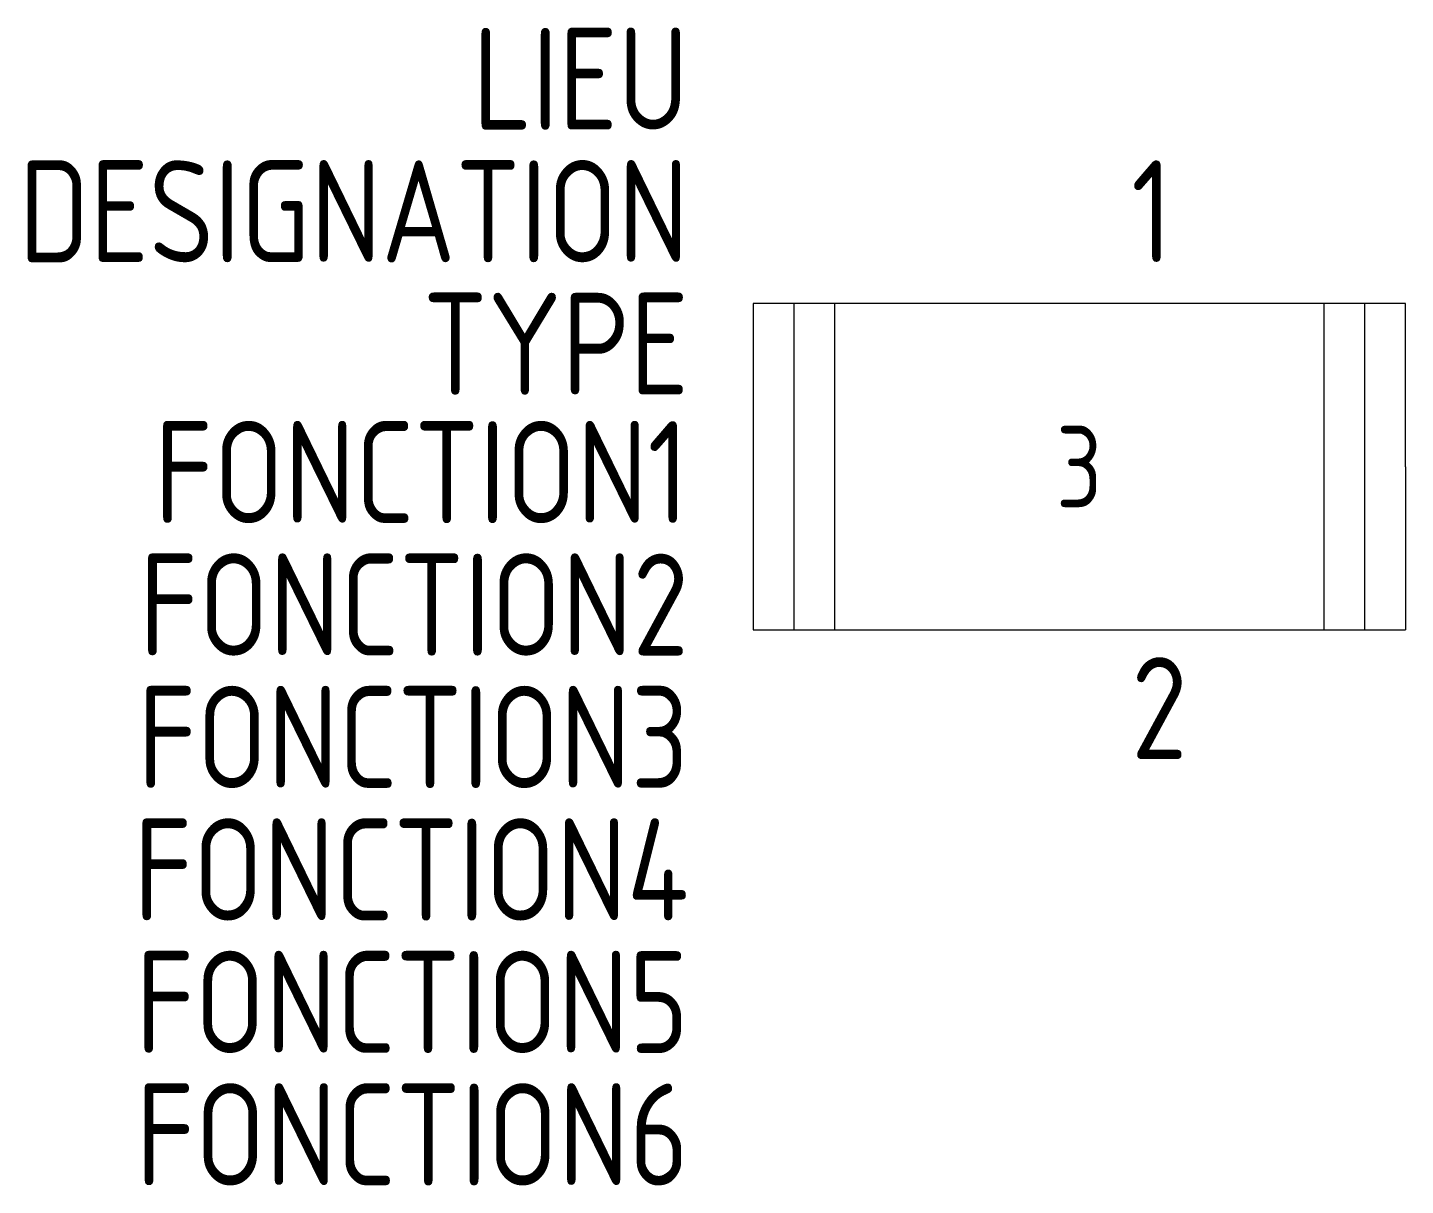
# Model space of a CAD drawing. Extents: x -1610.4 to -1576.6, y -901.2 to -872.8.
import ezdxf
from ezdxf.enums import TextEntityAlignment as Align

# ---------------------------------------------------------------- set-up
doc = ezdxf.new("R2010")
doc.units = 0
doc.header["$LTSCALE"] = 0.3
for name, color, linetype in [('SYMB_FIL', 3, 'CONTINUOUS'), ('SYMB_TXT_CONTACT', 2, 'CONTINUOUS'), ('SYMB_TXT_NOM', 3, 'CONTINUOUS')]:
    doc.layers.add(name, color=color, linetype=linetype)
doc.styles.add('NET2_5', font='isocp.shx', dxfattribs={"width": 0.9, "height": 2.5})
doc.styles.add('NET_2', font='isocp.shx', dxfattribs={"width": 0.9, "height": 2})

msp = doc.modelspace()

# ---------------------------------------------------------------- linework, layer by layer
at = {"layer": 'SYMB_FIL'}
for p, q in [((-1592.634, -879.593), (-1592.634, -883.593)), ((-1576.634, -883.593), (-1576.634, -887.593))]:
    msp.add_line(p, q, dxfattribs=at)
for points in [[(-1584.634, -879.593), (-1592.634, -879.593)], [(-1591.634, -879.593), (-1591.634, -887.593)], [(-1590.634, -879.593), (-1590.634, -887.593)], [(-1576.634, -883.593), (-1576.634, -879.593), (-1584.634, -879.593)], [(-1578.634, -879.593), (-1578.634, -887.593)], [(-1577.634, -879.593), (-1577.634, -887.593)], [(-1592.634, -883.593), (-1592.634, -887.593)], [(-1592.634, -887.593), (-1584.634, -887.593)], [(-1584.634, -887.593), (-1576.634, -887.593)]]:
    msp.add_lwpolyline(points, dxfattribs=at)

# ---------------------------------------------------------------- texts
at = {"layer": 'SYMB_TXT_CONTACT', "style": 'NET2_5', "width": 0.9, "flags": 8}
for tag, p in [('1', (-1583.359, -878.577)), ('2', (-1583.359, -890.767))]:
    msp.add_attdef(tag, p, '', height=2.5, dxfattribs=at)
at = {"layer": 'SYMB_TXT_CONTACT', "style": 'NET_2', "width": 0.9, "flags": 8}
msp.add_attdef('3', text='?', height=2, dxfattribs=at).set_placement((-1584.634, -883.593), align=Align.MIDDLE_CENTER)
at = {"layer": 'SYMB_TXT_NOM', "style": 'NET2_5', "width": 0.9, "flags": 8}
for tag, text, p in [('LIEU', '', (-1594.209, -875.327)), ('DESIGNATION', '?', (-1594.209, -878.577)), ('TYPE', '', (-1594.209, -881.827)), ('FONCTION1', '', (-1594.209, -884.977)), ('FONCTION2', '', (-1594.209, -888.227)), ('FONCTION3', '', (-1594.209, -891.477)), ('FONCTION4', '', (-1594.209, -894.727)), ('FONCTION5', '', (-1594.209, -897.977)), ('FONCTION6', '', (-1594.209, -901.227))]:
    msp.add_attdef(tag, text=text, height=2.5, dxfattribs=at).set_placement(p, align=Align.RIGHT)

doc.saveas('drawing.dxf')
